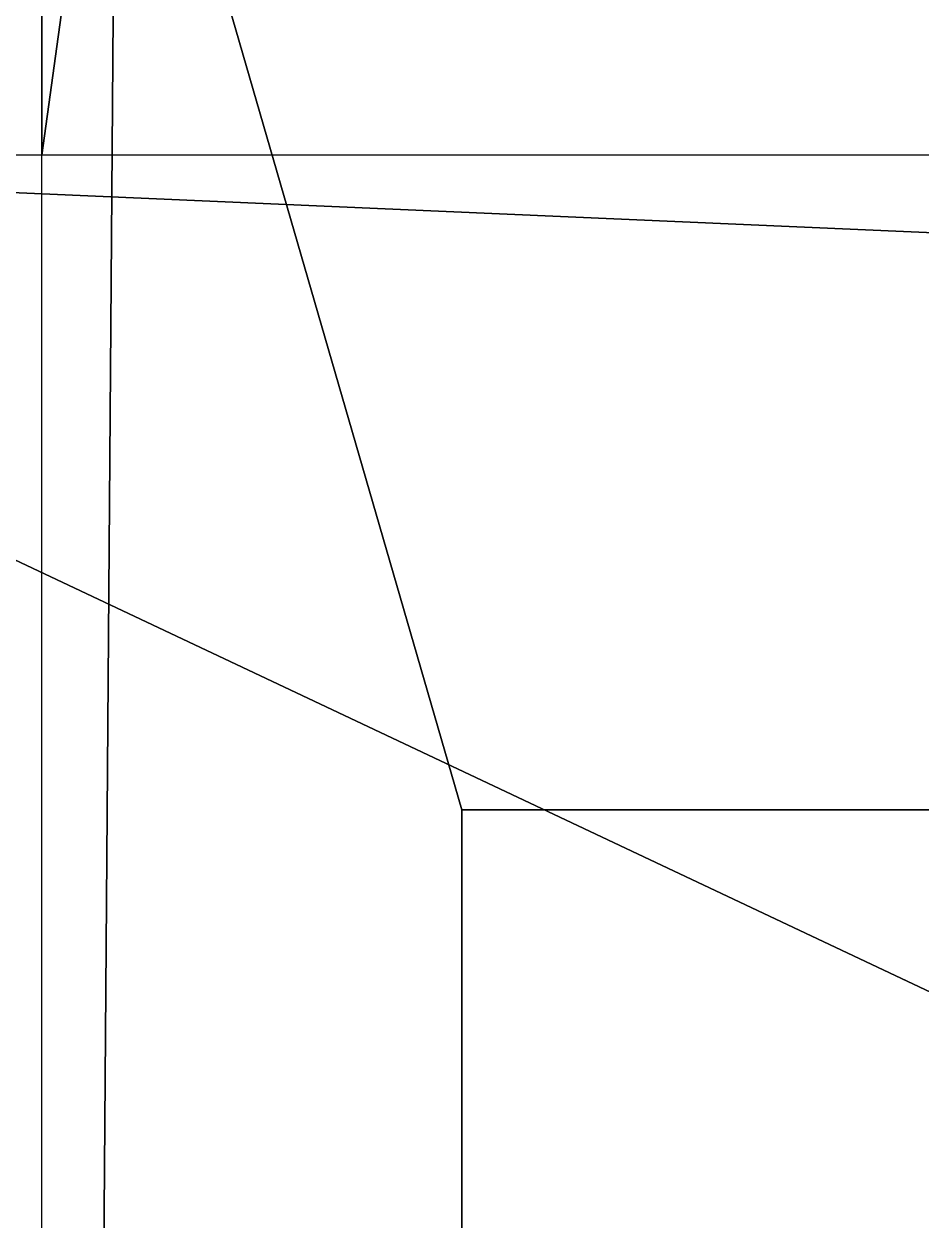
# Model space of a CAD drawing. Header units: millimetres. Extents: x -1.27 to 1.27, y -3.16 to 6.57.
# Drawn here: x -0.868 to -0.462, y 1.644 to 2.186 of the extents above; entities that cross this region are included whole.
import ezdxf

# ---------------------------------------------------------------- set-up
doc = ezdxf.new("R2010")
doc.units = ezdxf.units.MM
doc.layers.add('berge_base', color=4, linetype='Continuous')
doc.layers.add('fenders', color=6, linetype='Continuous')

msp = doc.modelspace()

# ---------------------------------------------------------------- linework, layer by layer
for points in [[(-0.67, 1.83, 0.38), (-0.67, -2.26, 0.38), (-0.86, -2.1, 1.17), (-0.82633, 2.37, 1.03)], [(-0.86, 2.1263, 1.17), (-0.82633, 2.37, 1.03), (0.82633, 2.37, 1.03), (0.86, 2.1263, 1.17)], [(-0.82633, 2.37, 1.03), (-0.86, -2.1, 1.17), (-0.86, -2.1, 1.17), (-0.86, 2.1263, 1.17)], [(0.82633, 2.37, 1.03), (0.67, 1.83, 0.38), (-0.67, 1.83, 0.38), (-0.82633, 2.37, 1.03)], [(-1.26, -0.53, 1.17), (-1.26, 2.1263, 1.17), (-0.7, 0.96, 1.84), (-0.7, -0.47, 1.84)], [(0.67, 1.83, 0.38), (0.67, -2.26, 0.38), (-0.67, -2.26, 0.38), (-0.67, 1.83, 0.38)]]:
    msp.add_3dface(points)
at = {"layer": 'berge_base'}
for points in [[(-1.26, 2.1263, 1.17), (0.94, 2.03, 1.22532), (1.06, 2.03, 1.22532), (1.26, 2.1263, 1.17)], [(-1.26, 2.1263, 1.17), (0.32, 1.38, 1.59872), (0.66, 1.38, 1.59872), (0.94, 2.03, 1.22532)], [(-1.26, 2.1263, 1.17), (-0.7, 0.96, 1.84), (0.32, 1.23852, 1.68), (0.32, 1.38, 1.59872)]]:
    msp.add_3dface(points, dxfattribs=at)
at = {"layer": 'fenders'}
for points in [[(-1.26, 2.1263, 1.17), (-1.26, 2.4563, 1.13), (-0.86, 2.4563, 1.13), (-0.86, 2.1263, 1.17)], [(-0.86, 2.1263, 1.17), (-0.86, 2.4563, 1.13), (-0.82633, 2.37, 1.03)]]:
    msp.add_3dface(points, dxfattribs=at)

doc.saveas('drawing.dxf')
